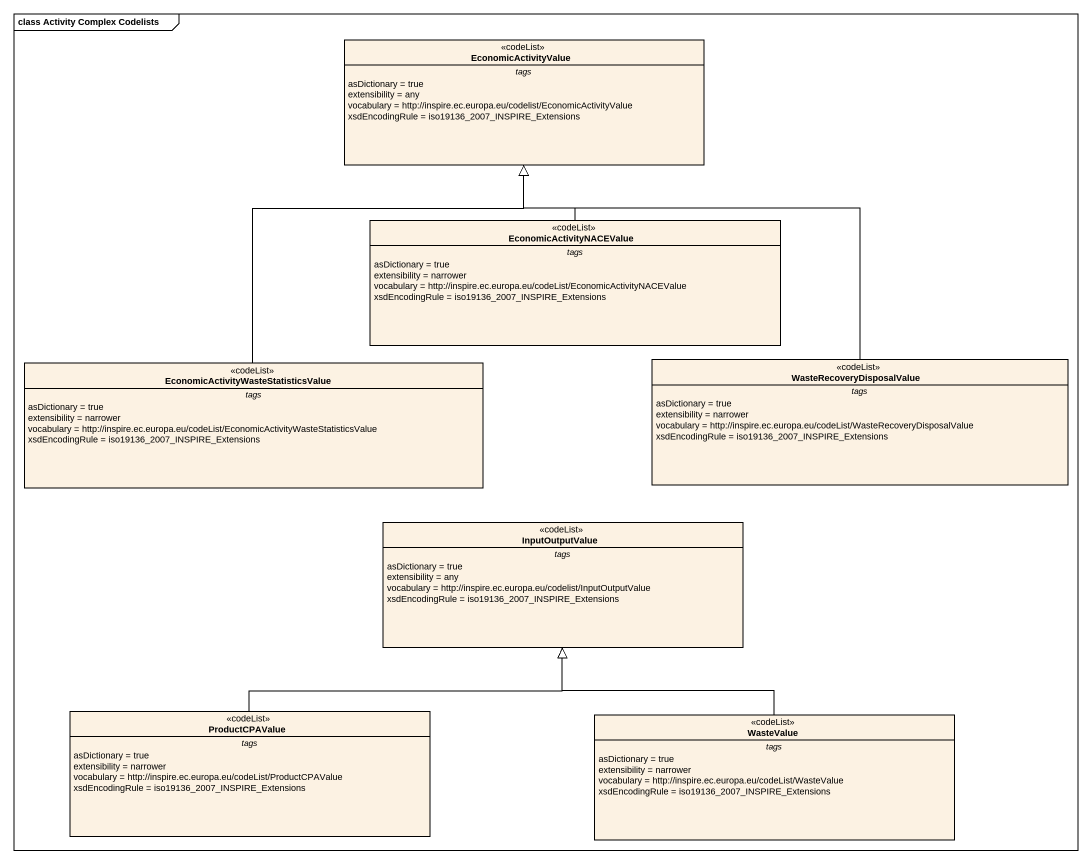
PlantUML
@startuml
mainframe class Activity Complex Codelists
hide circle
hide empty members
class EconomicActivityValue <<codeList>> {
  -- tags --
  asDictionary = true
  extensibility = any
  vocabulary = http://inspire.ec.europa.eu/codelist/EconomicActivityValue
  xsdEncodingRule = iso19136_2007_INSPIRE_Extensions
}
class EconomicActivityNACEValue <<codeList>> {
  -- tags --
  asDictionary = true
  extensibility = narrower
  vocabulary = http://inspire.ec.europa.eu/codeList/EconomicActivityNACEValue
  xsdEncodingRule = iso19136_2007_INSPIRE_Extensions
}
class "EconomicActivityWasteStatisticsValue" as EconomicActivityWasteStatist <<codeList>> {
  -- tags --
  asDictionary = true
  extensibility = narrower
  vocabulary = http://inspire.ec.europa.eu/codeList/EconomicActivityWasteStatisticsValue
  xsdEncodingRule = iso19136_2007_INSPIRE_Extensions
}
class WasteRecoveryDisposalValue <<codeList>> {
  -- tags --
  asDictionary = true
  extensibility = narrower
  vocabulary = http://inspire.ec.europa.eu/codeList/WasteRecoveryDisposalValue
  xsdEncodingRule = iso19136_2007_INSPIRE_Extensions
}
class InputOutputValue <<codeList>> {
  -- tags --
  asDictionary = true
  extensibility = any
  vocabulary = http://inspire.ec.europa.eu/codelist/InputOutputValue
  xsdEncodingRule = iso19136_2007_INSPIRE_Extensions
}
class ProductCPAValue <<codeList>> {
  -- tags --
  asDictionary = true
  extensibility = narrower
  vocabulary = http://inspire.ec.europa.eu/codeList/ProductCPAValue
  xsdEncodingRule = iso19136_2007_INSPIRE_Extensions
}
class WasteValue <<codeList>> {
  -- tags --
  asDictionary = true
  extensibility = narrower
  vocabulary = http://inspire.ec.europa.eu/codeList/WasteValue
  xsdEncodingRule = iso19136_2007_INSPIRE_Extensions
}
EconomicActivityNACEValue -up-|> EconomicActivityValue
EconomicActivityWasteStatist -up-|> EconomicActivityValue
WasteRecoveryDisposalValue -up-|> EconomicActivityValue
ProductCPAValue -up-|> InputOutputValue
WasteValue -up-|> InputOutputValue
@enduml
